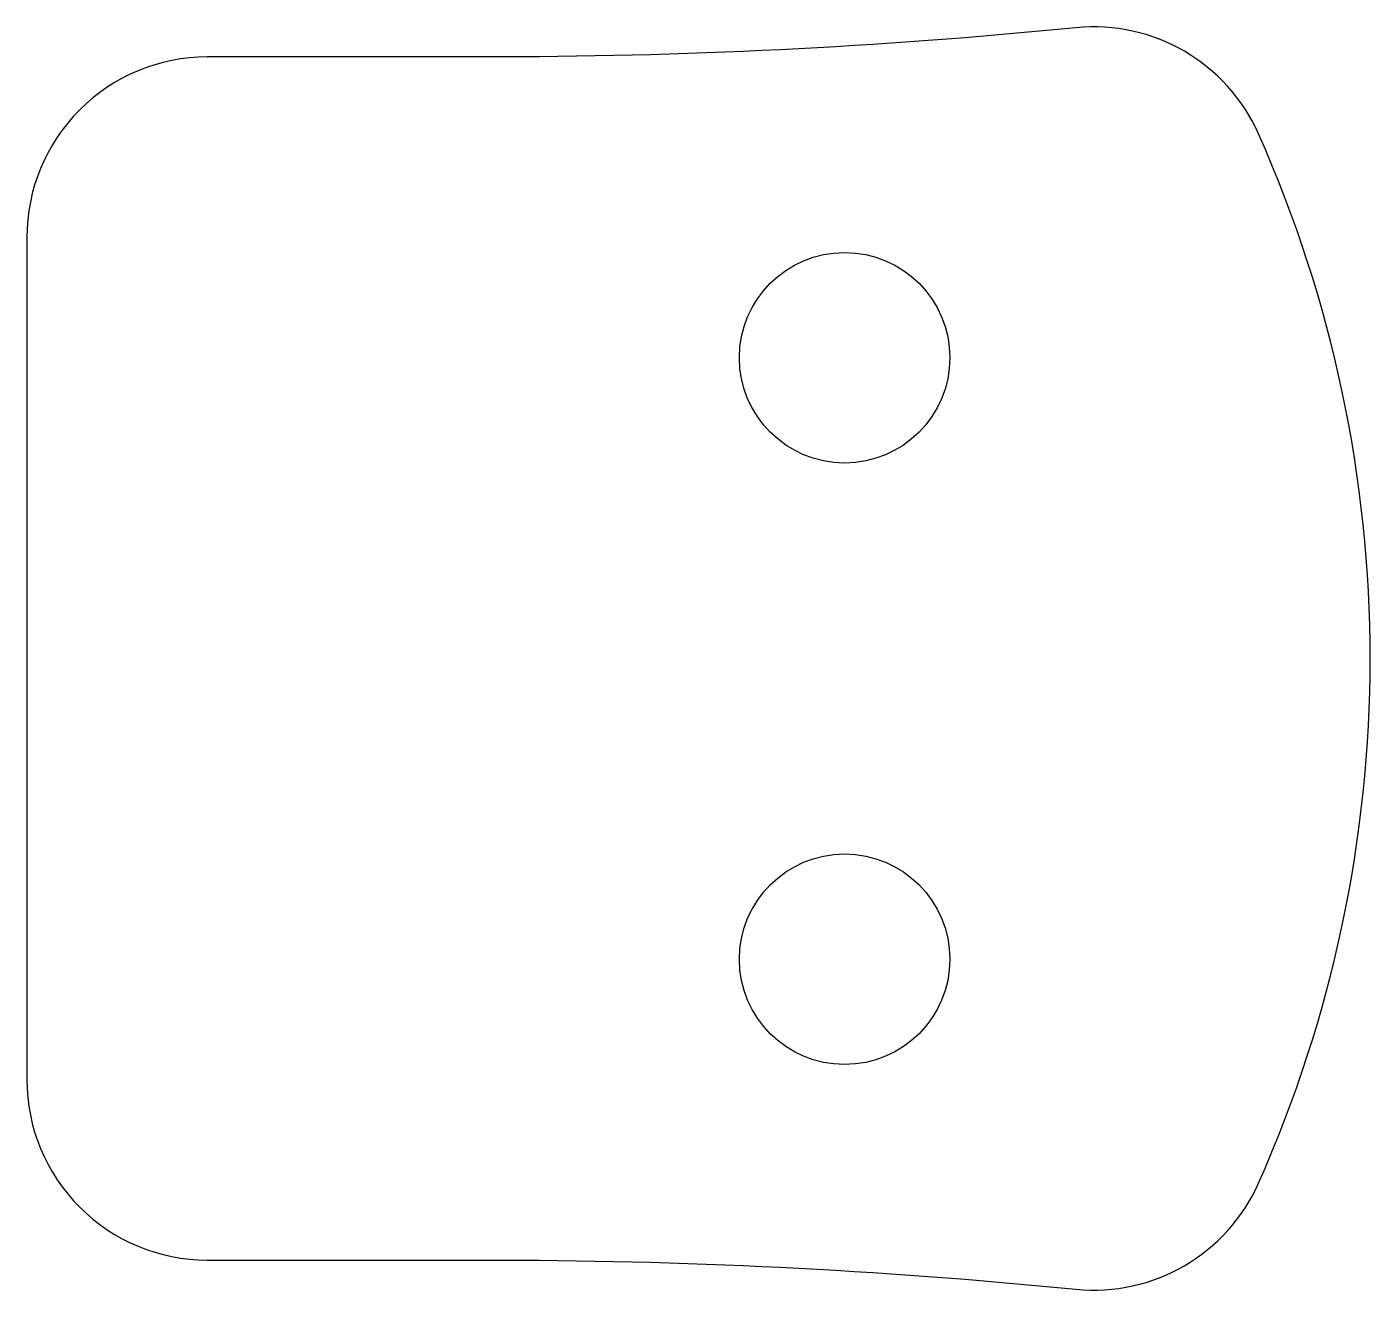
# Model space of a CAD drawing. Header units: millimetres. Extents: x -3 to 19.3, y -20.5 to 0.5.
import ezdxf

# ---------------------------------------------------------------- set-up
doc = ezdxf.new("R2010")
doc.units = ezdxf.units.MM

msp = doc.modelspace()

# ---------------------------------------------------------------- linework, layer by layer
msp.add_lwpolyline([(14.448, -20.486, 0.323047), (17.483, -18.723, 0.212921), (17.483, -1.277, 0.323047), (14.448, 0.486, -0.024665), (4.6, 0), (0, 0, 0.414214), (-3, -3), (-3, -17, 0.414214), (0, -20), (4.6, -20, -0.024665)], format="xyb", close=True)
for centre in [(10.6, -5), (10.6, -15)]:
    msp.add_circle(centre, 1.75)

doc.saveas('drawing.dxf')
